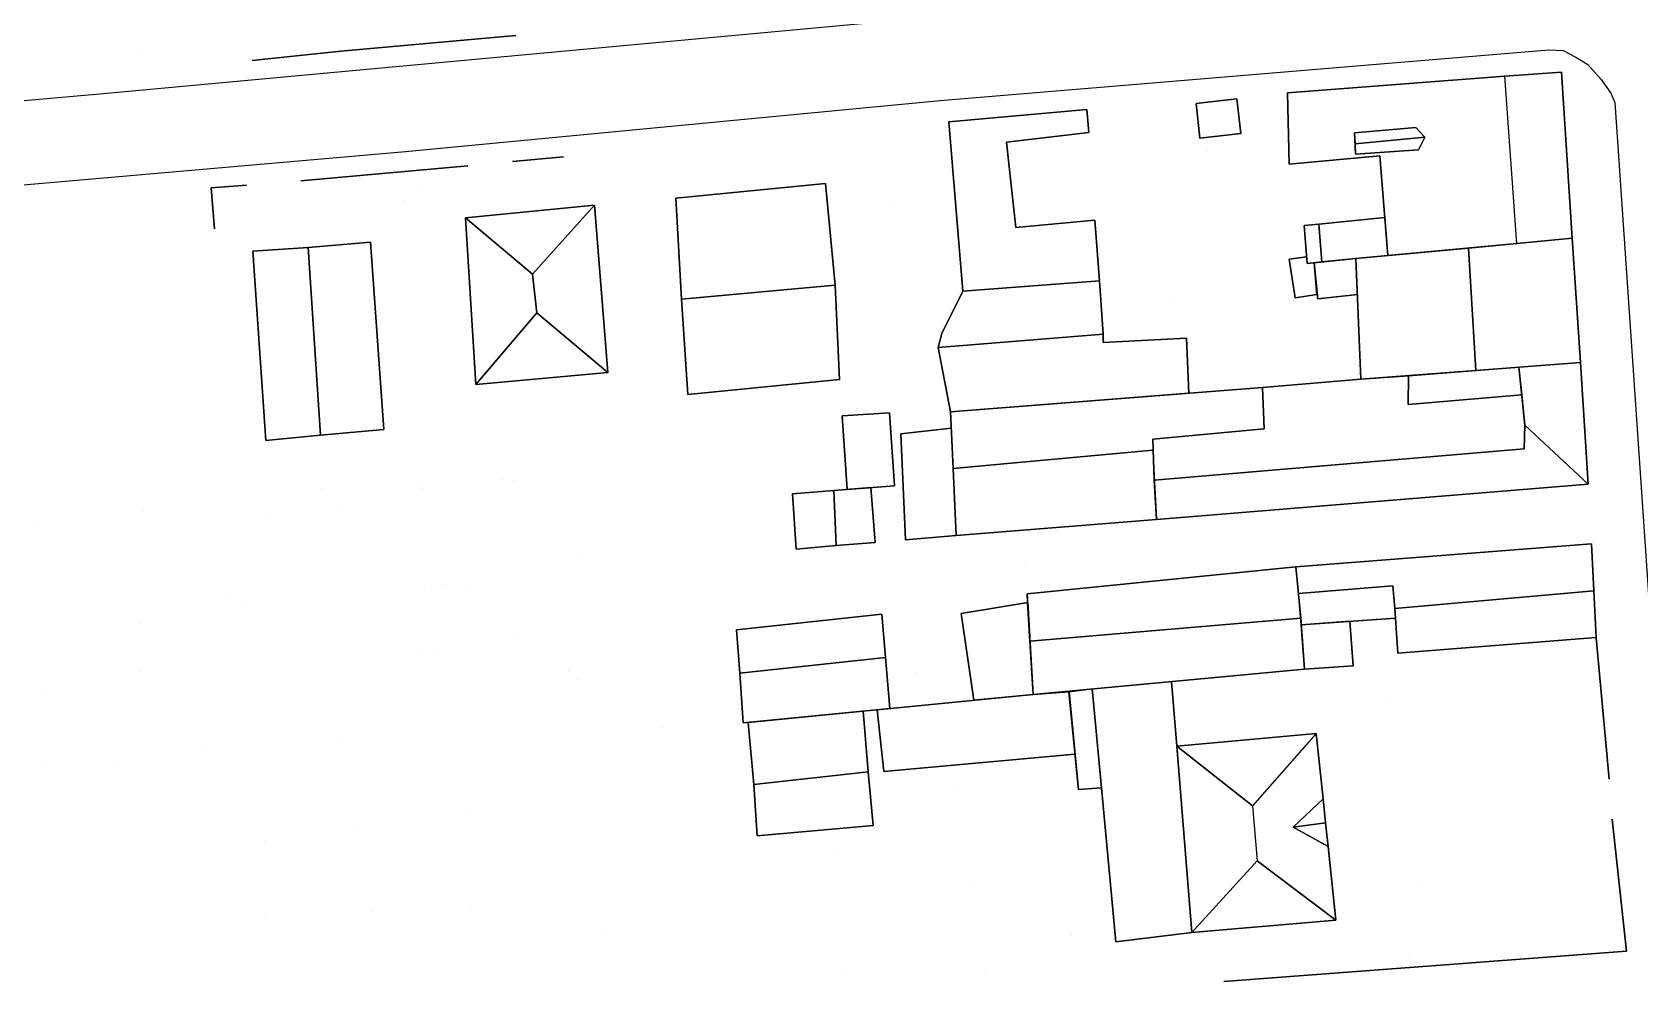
# Model space of a CAD drawing. Extents: x 526713 to 527247, y 149850 to 150411.
# Drawn here: x 526995.1 to 527116.6, y 149982.2 to 150053.9 of the extents above; entities that cross this region are included whole.
import ezdxf

# ---------------------------------------------------------------- set-up
doc = ezdxf.new("R2010")
doc.units = 0
doc.header["$LTSCALE"] = 10
doc.linetypes.add('CONTINU', pattern=[0])
for name, color, linetype in [('ARBRE', 3, 'CONTINU'), ('FACADE', 7, 'CONTINU'), ('MUR', 134, 'CONTINU'), ('TOIT', 1, 'CONTINU'), ('TROTTOIR', 5, 'CONTINU')]:
    doc.layers.add(name, color=color, linetype=linetype)

msp = doc.modelspace()

# ---------------------------------------------------------------- linework, layer by layer
at = {"layer": 'ARBRE'}
for p, q in [((527003.432, 150052.317, 139.228), (527003.432, 150052.317, 134.000164)), ((527083.89, 150044.945, 142.27), (527083.89, 150044.945, 134.36784)), ((527024.502, 150042.081, 142.279), (527024.502, 150042.081, 134.156591)), ((527023.141, 150041.158, 142.078), (527023.141, 150041.158, 134.152997)), ((527060.261, 150041.072, 138.08), (527060.261, 150041.072, 134.287765)), ((527081.017, 150033.874, 137.51), (527081.017, 150033.874, 134.37352)), ((527024.501, 150019.965, 140.242), (527024.501, 150019.965, 134.188751)), ((527030.647, 150020.104, 140.586), (527030.647, 150020.104, 134.210842)), ((527031.471, 150020.051, 140.93), (527031.471, 150020.051, 134.213908)), ((527017.01, 150019.393, 140.167), (527017.01, 150019.393, 134.162411)), ((527024.582, 150019.403, 140.904), (527024.582, 150019.403, 134.189862)), ((527003.56, 150017.745, 142.405), (527003.56, 150017.745, 134.116022)), ((527018.386, 150018.111, 139.689), (527018.386, 150018.111, 134.169267)), ((526995.48, 150016.572, 142.128), (526995.48, 150016.572, 134.08842)), ((527012.957, 150017.334, 139.681), (527012.957, 150017.334, 134.150705)), ((527036.488, 150014.237, 141.013), (527036.488, 150014.237, 134.240561)), ((527070.059, 150013.708, 141.734), (527070.059, 150013.708, 134.363101)), ((527025.272, 150011.983, 139.555), (527025.272, 150011.983, 134.203156)), ((527026.149, 150012.136, 140.393), (527026.149, 150012.136, 134.206115)), ((527027.972, 150011.892, 140.569), (527027.972, 150011.892, 134.213082)), ((527009.902, 150011.227, 143.553), (527009.902, 150011.227, 134.148505)), ((527011.331, 150010.544, 140.142), (527011.331, 150010.544, 134.154682)), ((527068.549, 150010.861, 141.742), (527068.549, 150010.861, 134.361764)), ((527003.276, 150009.24, 143.636), (527003.276, 150009.24, 134.127361)), ((527031.593, 150008.121, 140.293), (527031.593, 150008.121, 134.231701)), ((527024.629, 150007.101, 139.773), (527024.629, 150007.101, 134.207924)), ((527025.735, 150007.204, 139.714), (527025.735, 150007.204, 134.211786)), ((527003.232, 150005.607, 143.628), (527003.232, 150005.607, 134.132485)), ((527035.671, 150005.594, 140.678), (527035.671, 150005.594, 134.250168)), ((527061.842, 150005.529, 139.622), (527061.842, 150005.529, 134.345191)), ((527036.296, 150004.969, 141.265), (527036.296, 150004.969, 134.253344)), ((526995.963, 150003.846, 143.955), (526995.963, 150003.846, 134.108679)), ((527097.505, 150003.535, 144.223), (527097.505, 150003.535, 134.477449)), ((527042.732, 150001.331, 139.052), (527042.732, 150001.331, 134.28198)), ((527008.229, 149999.725, 141.776), (527008.229, 149999.725, 134.159164)), ((527018.464, 150000.407, 142.463), (527018.464, 150000.407, 134.195297)), ((526995.811, 149998.807, 143.955), (526995.811, 149998.807, 134.115456)), ((527001.281, 149998.582, 143.905), (527001.281, 149998.582, 134.135625)), ((527064.684, 149996.87, 142.572), (527064.684, 149996.87, 134.368093)), ((527027.913, 149994.92, 143.745), (527027.913, 149994.92, 134.237551)), ((527019.634, 149993.954, 143.745), (527019.634, 149993.954, 134.208926)), ((527012.683, 149992.793, 141.801), (527012.683, 149992.793, 134.185402)), ((527055.724, 149991.793, 140.997), (527055.724, 149991.793, 134.342976)), ((527066.12, 149989.54, 142.379), (527066.12, 149989.54, 134.383962)), ((527099.851, 149989.631, 143.033), (527099.851, 149989.631, 134.50618)), ((527012.646, 149987.114, 140.393), (527012.646, 149987.114, 134.193526)), ((527020.788, 149987.487, 141.541), (527020.788, 149987.487, 134.222517)), ((527028.334, 149987.724, 145.212), (527028.334, 149987.724, 134.249544)), ((527038.165, 149985.916, 139.48), (527038.165, 149985.916, 134.287832)), ((527073.609, 149985.631, 142.539), (527073.609, 149985.631, 134.416811)), ((527099.197, 149984.187, 141.944), (527099.197, 149984.187, 134.511725)), ((527056.262, 149983.1, 140.435), (527056.262, 149983.1, 134.35757)), ((527067.161, 149982.989, 141.902), (527067.161, 149982.989, 134.397265))]:
    msp.add_line(p, q, dxfattribs=at)
at = {"layer": 'FACADE'}
for points, invisible_edges in [([(527106.362, 150050.565, 142.757), (527089.958, 150049.298, 137.778), (527089.958, 150049.298, 134.385917), (527106.362, 150050.565, 134.443814)], 8), ([(527106.362, 150050.565, 142.757), (527110.652, 150050.881, 141.608), (527110.652, 150050.881, 134.458926), (527106.362, 150050.565, 134.443814)], 8), ([(527095.055437, 150045.464501, 140.971), (527095.016, 150046.277, 140.586), (527095.016, 150046.277, 139.290386), (527095.055437, 150045.464501, 139.287412)], 8), ([(527095.055437, 150045.464501, 140.971), (527095.094, 150044.67, 140.586), (527095.094, 150044.67, 139.284504), (527095.055437, 150045.464501, 139.287412)], 8), ([(527055.779, 150034.783, 142.765), (527055.048, 150042.469, 140.511), (527055.048, 150042.469, 134.266824), (527055.779, 150034.783, 134.280654)], 8), ([(527044.163, 150033.731, 142.765), (527043.745, 150041.351, 140.511), (527043.745, 150041.351, 134.227452), (527044.163, 150033.731, 134.24005)], 8), ([(527015.967, 150037.617, 141.441), (527011.795, 150037.343, 140.041), (527011.795, 150037.343, 134.11739), (527015.967, 150037.617, 134.132124)], 8), ([(527015.967, 150037.617, 141.441), (527020.674, 150038.017, 139.74), (527020.674, 150038.017, 134.148616), (527015.967, 150037.617, 134.132124)], 8), ([(527103.611, 150037.568, 143.611), (527095.122, 150036.789, 141.349), (527095.122, 150036.789, 134.420443), (527103.611, 150037.568, 134.450102)], 8), ([(527055.779, 150034.783, 142.765), (527056.114, 150027.642, 140.603), (527056.114, 150027.642, 134.292254), (527055.779, 150034.783, 134.280654)], 8), ([(527076.031, 150031.084, 138.449), (527075.735, 150035.099, 137.485), (527075.735, 150035.099, 134.35258), (527076.031, 150031.084, 134.359492)], 8), ([(527044.163, 150033.731, 142.765), (527044.642, 150026.528, 140.603), (527044.642, 150026.528, 134.252263), (527044.163, 150033.731, 134.24005)], 8), ([(527076.031, 150031.084, 138.449), (527076.022, 150030.448, 138.147), (527076.022, 150030.448, 134.360385), (527076.031, 150031.084, 134.359492)], 8), ([(527104.184, 150028.332, 143.603), (527112.071, 150028.93, 141.608), (527112.071, 150028.93, 134.493351), (527104.184, 150028.332, 134.465613)], 8), ([(527104.184, 150028.332, 143.603), (527095.482, 150027.669, 141.357), (527095.482, 150027.669, 134.435013), (527104.184, 150028.332, 134.465613)], 8), ([(527064.696, 150020.932, 140.293), (527064.491, 150025.209, 138.751), (527064.491, 150025.209, 134.326178), (527064.696, 150020.932, 134.333142)], 8), ([(527016.897, 150023.447, 141.441), (527021.693, 150023.883, 139.74), (527021.693, 150023.883, 134.172868), (527016.897, 150023.447, 134.156106)], 8), ([(527016.897, 150023.447, 141.441), (527012.769, 150023.048, 140.041), (527012.769, 150023.048, 134.141713), (527016.897, 150023.447, 134.156106)], 8), ([(527079.889, 150020.062, 142.212), (527079.764, 150023.15, 141.114), (527079.764, 150023.15, 134.384572), (527079.889, 150020.062, 134.389516)], 8), ([(527064.696, 150020.932, 140.293), (527064.925, 150015.878, 138.851), (527064.925, 150015.878, 134.341323), (527064.696, 150020.932, 134.333142)], 8), ([(527079.889, 150020.062, 142.212), (527080.041, 150017.084, 141.114), (527080.041, 150017.084, 134.394398), (527079.889, 150020.062, 134.389516)], 8), ([(527055.673, 150019.273, 138.499), (527052.545549, 150019.028572, 137.493), (527052.545549, 150019.028572, 134.291838), (527055.673, 150019.273, 134.302826)], 8), ([(527055.673, 150019.273, 138.499), (527058.474562, 150019.491802, 137.619), (527058.474562, 150019.491802, 134.31267), (527055.673, 150019.273, 134.302826)], 8), ([(527055.855, 150015.107, 138.499), (527052.84, 150014.848, 137.493), (527052.84, 150014.848, 134.298986), (527055.855, 150015.107, 134.309545)], 8), ([(527055.855, 150015.107, 138.499), (527058.789, 150015.335, 137.619), (527058.789, 150015.335, 134.319856), (527055.855, 150015.107, 134.309545)], 8), ([(527113.101, 150011.679, 139.957), (527112.915, 150015.253, 138.809), (527112.915, 150015.253, 134.516303), (527113.101, 150011.679, 134.522176)], 8), ([(527090.956, 150009.63, 141.944), (527090.58, 150013.494, 139.765), (527090.58, 150013.494, 134.437847), (527090.956, 150009.63, 134.44483)], 8), ([(527070.49498, 150007.894123, 141.944), (527070.288, 150011.464, 139.765), (527070.288, 150011.464, 134.367195), (527070.49498, 150007.894123, 134.373138)], 8), ([(527098.048, 150010.36, 139.957), (527097.903, 150012.08, 139.79), (527097.903, 150012.08, 134.466466), (527098.048, 150010.36, 134.469493)], 8), ([(527113.101, 150011.679, 139.957), (527113.267, 150008.156, 138.868), (527113.267, 150008.156, 134.527901), (527113.101, 150011.679, 134.522176)], 8), ([(527098.048, 150010.36, 139.957), (527098.283, 150006.991, 138.868), (527098.283, 150006.991, 134.475245), (527098.048, 150010.36, 134.469493)], 8), ([(527059.585, 150006.662, 138.692), (527059.314, 150009.94, 137.778), (527059.314, 150009.94, 134.329606), (527059.585, 150006.662, 134.335356)], 8), ([(527090.956, 150009.63, 141.944), (527091.239, 150005.78, 140.427), (527091.239, 150005.78, 134.451456), (527090.956, 150009.63, 134.44483)], 8), ([(527048.578, 150005.479, 138.684), (527048.333, 150008.747, 137.795), (527048.333, 150008.747, 134.29151), (527048.578, 150005.479, 134.297152)], 8), ([(527070.49498, 150007.894123, 141.944), (527070.734, 150003.856, 140.427), (527070.734, 150003.856, 134.379877), (527070.49498, 150007.894123, 134.373138)], 8), ([(527059.585, 150006.662, 138.692), (527059.899726, 150002.795816, 137.753), (527059.899726, 150002.795816, 134.342121), (527059.585, 150006.662, 134.335356)], 8), ([(527048.578, 150005.479, 138.684), (527048.83677, 150001.713254, 137.753), (527048.83677, 150001.713254, 134.303567), (527048.578, 150005.479, 134.297152)], 8), ([(527049.625, 149997.058, 138.91), (527049.197062, 150001.74851, 138.298), (527049.197062, 150001.74851, 134.304737), (527049.625, 149997.058, 134.313197)], 8), ([(527058.268, 149998.008, 138.91), (527057.884604, 150002.598627, 138.298), (527057.884604, 150002.598627, 134.335082), (527058.268, 149998.008, 134.343165)], 8), ([(527092.644, 149995.973, 143.075), (527092.121, 150000.921, 143.075), (527092.121, 150000.921, 134.461722), (527092.644, 149995.973, 134.470815)], 8), ([(527049.625, 149997.058, 138.91), (527049.89, 149993.186, 138.482), (527049.89, 149993.186, 134.319789), (527049.625, 149997.058, 134.313197)], 8), ([(527058.268, 149998.008, 138.91), (527058.643, 149993.954, 138.482), (527058.643, 149993.954, 134.350421), (527058.268, 149998.008, 134.343165)], 8), ([(527092.832, 149994.154, 143.863), (527092.644, 149995.973, 143.075), (527092.644, 149995.973, 134.470815), (527092.832, 149994.154, 134.474142)], 10), ([(527092.832, 149994.154, 143.863), (527093.024, 149992.385, 143.075), (527093.024, 149992.385, 134.477411), (527092.832, 149994.154, 134.474142)], 10), ([(527093.024, 149992.385, 143.075), (527093.594, 149986.825, 143.075), (527093.594, 149986.825, 134.487565), (527093.024, 149992.385, 134.477411)], 8)]:
    msp.add_3dface(points, dxfattribs=dict(at, invisible_edges=invisible_edges))
for points in [[(527111.464, 150038.319, 141.608), (527110.652, 150050.881, 141.608), (527110.652, 150050.881, 134.458926), (527111.464, 150038.319, 134.477495)], [(527090.077, 150043.911, 137.778), (527089.958, 150049.298, 137.778), (527089.958, 150049.298, 134.385917), (527090.077, 150043.911, 134.391786)], [(527074.783, 150048.059, 137.485), (527064.37, 150047.118, 137.485), (527064.37, 150047.118, 134.295218), (527074.783, 150048.059, 134.33223)], [(527074.931, 150046.303, 137.485), (527074.783, 150048.059, 137.485), (527074.783, 150048.059, 134.33223), (527074.931, 150046.303, 134.333369)], [(527083.038, 150048.507, 137.535), (527086.118, 150048.858, 137.535), (527086.118, 150048.858, 134.372091), (527083.038, 150048.507, 134.361005)], [(527083.337, 150045.884, 136.94), (527083.038, 150048.507, 137.535), (527083.038, 150048.507, 134.361005), (527083.337, 150045.884, 134.364469)], [(527086.118, 150048.858, 137.535), (527086.417, 150046.235, 136.94), (527086.417, 150046.235, 134.37513), (527086.118, 150048.858, 134.372091)], [(527064.37, 150047.118, 137.485), (527065.426, 150034.328, 137.485), (527065.426, 150034.328, 134.316308), (527064.37, 150047.118, 134.295218)], [(527095.016, 150046.277, 140.586), (527099.637, 150046.702, 140.586), (527099.637, 150046.702, 140.586), (527095.016, 150046.277, 139.290386)], [(527068.72, 150045.57, 137.485), (527074.931, 150046.303, 137.485), (527074.931, 150046.303, 134.333369), (527068.72, 150045.57, 134.311906)], [(527069.421, 150039.124, 137.485), (527068.72, 150045.57, 137.485), (527068.72, 150045.57, 134.311906), (527069.421, 150039.124, 134.323824)], [(527086.417, 150046.235, 136.94), (527083.337, 150045.884, 136.94), (527083.337, 150045.884, 134.364469), (527086.417, 150046.235, 134.37513)], [(527090.077, 150043.911, 137.778), (527096.93, 150044.551, 139.58), (527096.93, 150044.551, 134.415713), (527090.077, 150043.911, 134.391786)], [(527095.094, 150044.67, 140.586), (527099.836, 150045.011, 140.586), (527099.836, 150045.011, 140.586), (527095.094, 150044.67, 139.284504)], [(527097.538, 150037.019, 139.58), (527096.93, 150044.551, 139.58), (527096.93, 150044.551, 134.415713), (527097.538, 150037.019, 134.428872)], [(527055.048, 150042.469, 140.511), (527043.745, 150041.351, 140.511), (527043.745, 150041.351, 134.227452), (527055.048, 150042.469, 134.266824)], [(527027.856, 150039.875, 140.712), (527037.603, 150040.812, 140.712), (527037.603, 150040.812, 134.205957), (527027.856, 150039.875, 134.171965)], [(527037.603, 150040.812, 140.712), (527038.596, 150028.172, 140.712), (527038.596, 150028.172, 134.227942), (527037.603, 150040.812, 134.205957)], [(527028.635, 150027.275, 140.712), (527027.856, 150039.875, 140.712), (527027.856, 150039.875, 134.171965), (527028.635, 150027.275, 134.193115)], [(527069.421, 150039.124, 137.485), (527075.398, 150039.679, 137.485), (527075.398, 150039.679, 134.344696), (527069.421, 150039.124, 134.323824)], [(527075.735, 150035.099, 137.485), (527075.398, 150039.679, 137.485), (527075.398, 150039.679, 134.344696), (527075.735, 150035.099, 134.35258)], [(527092.32, 150039.399, 139.564), (527091.211, 150039.291, 139.564), (527091.211, 150039.291, 134.402618), (527092.32, 150039.399, 134.406484)], [(527097.298, 150039.902, 138.13), (527092.32, 150039.399, 138.13), (527092.32, 150039.399, 134.406484), (527097.298, 150039.902, 134.423809)], [(527092.544, 150036.531, 139.564), (527092.32, 150039.399, 139.564), (527092.32, 150039.399, 134.406484), (527092.544, 150036.531, 134.411467)], [(527092.32, 150039.399, 138.13), (527092.544, 150036.531, 138.13), (527092.544, 150036.531, 134.411467), (527092.32, 150039.399, 134.406484)], [(527091.211, 150039.291, 139.564), (527091.446185, 150036.421133, 139.564), (527091.446185, 150036.421133, 134.407645), (527091.211, 150039.291, 134.402618)], [(527103.611, 150037.568, 143.611), (527111.464, 150038.319, 141.608), (527111.464, 150038.319, 134.477495), (527103.611, 150037.568, 134.450102)], [(527112.071, 150028.93, 141.608), (527111.464, 150038.319, 141.608), (527111.464, 150038.319, 134.477495), (527112.071, 150028.93, 134.493351)], [(527011.795, 150037.343, 140.041), (527012.769, 150023.048, 140.041), (527012.769, 150023.048, 134.141713), (527011.795, 150037.343, 134.11739)], [(527021.693, 150023.883, 139.74), (527020.674, 150038.017, 139.74), (527020.674, 150038.017, 134.148616), (527021.693, 150023.883, 134.172868)], [(527090.072, 150036.75, 137.452), (527091.407, 150036.914, 137.896), (527091.407, 150036.914, 134.406786), (527090.072, 150036.75, 134.402182)], [(527090.526, 150033.829, 137.452), (527090.072, 150036.75, 137.452), (527090.072, 150036.75, 134.402182), (527090.526, 150033.829, 134.408077)], [(527091.446185, 150036.421133, 139.564), (527092.544, 150036.531, 139.564), (527092.544, 150036.531, 134.411467), (527091.446185, 150036.421133, 134.407645)], [(527091.957072, 150036.472262, 138.323), (527095.122, 150036.789, 138.323), (527095.122, 150036.789, 134.420443), (527091.957072, 150036.472262, 134.409424)], [(527092.229, 150033.758, 137.946), (527091.957072, 150036.472262, 138.323), (527091.957072, 150036.472262, 134.409424), (527092.229, 150033.758, 134.414358)], [(527092.544, 150036.531, 138.13), (527095.122, 150036.789, 138.13), (527095.122, 150036.789, 134.420443), (527092.544, 150036.531, 134.411467)], [(527095.482, 150027.669, 141.357), (527095.122, 150036.789, 141.349), (527095.122, 150036.789, 134.420443), (527095.482, 150027.669, 134.435013)], [(527065.426, 150034.328, 137.485), (527063.837, 150031.129, 138.072), (527063.837, 150031.129, 134.315196), (527065.426, 150034.328, 134.316308)], [(527092.158, 150034.081, 137.72), (527090.526, 150033.829, 137.452), (527090.526, 150033.829, 134.408077), (527092.158, 150034.081, 134.41363)], [(527095.232, 150034.081, 137.946), (527092.229, 150033.758, 137.946), (527092.229, 150033.758, 134.414358), (527095.232, 150034.081, 134.424781)], [(527063.837, 150031.129, 138.072), (527063.559, 150030.061, 138.449), (527063.559, 150030.061, 134.315741), (527063.837, 150031.129, 134.315196)], [(527063.559, 150030.061, 138.449), (527064.491, 150025.209, 137.343), (527064.491, 150025.209, 134.326178), (527063.559, 150030.061, 134.315741)], [(527076.022, 150030.448, 138.147), (527082.324, 150030.774, 138.147), (527082.324, 150030.774, 134.38277), (527076.022, 150030.448, 134.360385)], [(527082.324, 150030.774, 138.147), (527082.487329, 150026.623815, 137.343), (527082.487329, 150026.623815, 134.389398), (527082.324, 150030.774, 134.38277)], [(527107.878, 150024.199, 142.622), (527107.434732, 150028.578474, 142.631), (527107.434732, 150028.578474, 134.477045), (527107.878, 150024.199, 134.485022)], [(527112.661, 150019.756, 141.114), (527112.071, 150028.93, 141.114), (527112.071, 150028.93, 134.493351), (527112.661, 150019.756, 134.508833)], [(527038.596, 150028.172, 140.712), (527028.635, 150027.275, 140.712), (527028.635, 150027.275, 134.193115), (527038.596, 150028.172, 134.227942)], [(527044.642, 150026.528, 140.603), (527056.114, 150027.642, 140.603), (527056.114, 150027.642, 134.292254), (527044.642, 150026.528, 134.252263)], [(527088.061, 150027.062, 139.84), (527095.482, 150027.669, 140.133), (527095.482, 150027.669, 134.435013), (527088.061, 150027.062, 134.408978)], [(527099.097, 150027.927, 141.24), (527099.073, 150025.762, 140.745), (527099.073, 150025.762, 134.450811), (527099.097, 150027.927, 134.44775)], [(527088.061, 150027.062, 138.751), (527064.491, 150025.209, 138.751), (527064.491, 150025.209, 134.326178), (527088.061, 150027.062, 134.408978)], [(527088.179, 150023.917, 141.106), (527088.061, 150027.062, 139.84), (527088.061, 150027.062, 134.408978), (527088.179, 150023.917, 134.413979)], [(527099.073, 150025.762, 140.745), (527107.645639, 150026.494721, 140.745), (527107.645639, 150026.494721, 134.480841), (527099.073, 150025.762, 134.450811)], [(527056.316, 150024.898, 136.857), (527059.892, 150025.143, 136.857), (527059.892, 150025.143, 134.309593), (527056.316, 150024.898, 134.296978)], [(527056.698, 150019.353, 136.857), (527056.316, 150024.898, 136.857), (527056.316, 150024.898, 134.296978), (527056.698, 150019.353, 134.306428)], [(527059.892, 150025.143, 136.857), (527060.269, 150019.632, 136.857), (527060.269, 150019.632, 134.318975), (527059.892, 150025.143, 134.309593)], [(527060.75, 150023.542, 137.234), (527064.549, 150023.978, 138.097), (527064.549, 150023.978, 134.328179), (527060.75, 150023.542, 134.315033)], [(527061.103, 150015.543, 137.234), (527060.75, 150023.542, 137.234), (527060.75, 150023.542, 134.315033), (527061.103, 150015.543, 134.327947)], [(527079.764, 150023.15, 141.114), (527088.179, 150023.917, 141.106), (527088.179, 150023.917, 134.413979), (527079.764, 150023.15, 134.384572)], [(527052.545549, 150019.028572, 137.493), (527052.84, 150014.848, 137.493), (527052.84, 150014.848, 134.298986), (527052.545549, 150019.028572, 134.291838)], [(527052.545549, 150019.028572, 137.493), (527052.545549, 150019.028572, 137.493), (527052.545549, 150019.028572, 134.291838)], [(527060.269, 150019.632, 136.857), (527056.698, 150019.353, 136.857), (527056.698, 150019.353, 134.306428), (527060.269, 150019.632, 134.318975)], [(527058.789, 150015.335, 137.619), (527058.474562, 150019.491802, 137.619), (527058.474562, 150019.491802, 134.31267), (527058.789, 150015.335, 134.319856)], [(527080.041, 150017.084, 141.114), (527112.661, 150019.756, 141.114), (527112.661, 150019.756, 134.508833), (527080.041, 150017.084, 134.394398)], [(527064.925, 150015.878, 138.851), (527080.041, 150017.084, 138.851), (527080.041, 150017.084, 134.394398), (527064.925, 150015.878, 134.341323)], [(527064.925, 150015.878, 138.089), (527061.103, 150015.543, 137.234), (527061.103, 150015.543, 134.327947), (527064.925, 150015.878, 134.341323)], [(527112.915, 150015.253, 138.809), (527090.583, 150013.493, 138.809), (527090.583, 150013.493, 134.437859), (527112.915, 150015.253, 134.516303)], [(527070.288, 150011.464, 139.765), (527090.58, 150013.494, 139.765), (527090.58, 150013.494, 134.437847), (527070.288, 150011.464, 134.367195)], [(527065.297, 150009.982, 137.921), (527070.322786, 150010.803252, 139.84), (527070.322786, 150010.803252, 134.368282), (527065.297, 150009.982, 134.351247)], [(527070.734, 150003.856, 139.84), (527070.322786, 150010.803252, 139.84), (527070.322786, 150010.803252, 134.368282), (527070.734, 150003.856, 134.379877)], [(527048.333, 150008.747, 137.795), (527059.314, 150009.94, 137.778), (527059.314, 150009.94, 134.329606), (527048.333, 150008.747, 134.29151)], [(527066.264, 150003.429, 137.929), (527065.297, 150009.982, 137.921), (527065.297, 150009.982, 134.351247), (527066.264, 150003.429, 134.364285)], [(527098.099016, 150009.628629, 139.044), (527090.99267, 150009.131138, 139.044), (527090.99267, 150009.131138, 134.445689), (527098.099016, 150009.628629, 134.470742)], [(527090.99267, 150009.131138, 140.427), (527094.652536, 150009.387354, 140.427), (527094.652536, 150009.387354, 134.458591), (527090.99267, 150009.131138, 134.445689)], [(527094.652536, 150009.387354, 140.427), (527094.903, 150006.017, 140.427), (527094.903, 150006.017, 134.464402), (527094.652536, 150009.387354, 134.458591)], [(527098.283, 150006.991, 138.868), (527113.267, 150008.156, 138.868), (527113.267, 150008.156, 134.527901), (527098.283, 150006.991, 134.475245)], [(527091.239, 150005.78, 140.427), (527070.734, 150003.856, 140.427), (527070.734, 150003.856, 134.379877), (527091.239, 150005.78, 134.451456)], [(527094.903, 150006.017, 140.427), (527091.239, 150005.78, 140.427), (527091.239, 150005.78, 134.451456), (527094.903, 150006.017, 134.464402)], [(527075.897, 149996.817, 138.994), (527075.201, 150004.286, 138.994), (527075.201, 150004.286, 134.395455), (527075.897, 149996.817, 134.408842)], [(527081.579, 149999.962, 139.446), (527081.175, 150004.837, 139.446), (527081.175, 150004.837, 134.416323), (527081.579, 149999.962, 134.424878)], [(527058.941, 150002.702, 140.117), (527070.734, 150003.856, 140.117), (527070.734, 150003.856, 134.379877), (527058.941, 150002.702, 134.33878)], [(527074.165, 149996.688, 138.994), (527073.433, 150004.054, 138.994), (527073.433, 150004.054, 134.389379), (527074.165, 149996.688, 134.402747)], [(527048.83677, 150001.713254, 137.753), (527059.899726, 150002.795816, 137.753), (527059.899726, 150002.795816, 134.342121), (527048.83677, 150001.713254, 134.303479)], [(527049.197062, 150001.74851, 138.298), (527057.884604, 150002.598627, 138.298), (527057.884604, 150002.598627, 134.335082), (527049.197062, 150001.74851, 134.304737)], [(527059.464, 149998.037, 138.457), (527058.941, 150002.702, 140.117), (527058.941, 150002.702, 134.33878), (527059.464, 149998.037, 134.347461)], [(527081.579, 149999.962, 143.075), (527092.121, 150000.921, 143.075), (527092.121, 150000.921, 134.461722), (527081.579, 149999.962, 134.424878)], [(527059.464, 149998.037, 138.457), (527073.895, 149999.363, 138.457), (527073.895, 149999.363, 134.397877), (527059.464, 149998.037, 134.347461)], [(527081.579, 149999.962, 143.075), (527082.714, 149985.871, 143.067), (527082.714, 149985.871, 134.449488), (527081.579, 149999.962, 134.424878)], [(527075.897, 149996.817, 138.994), (527074.165, 149996.688, 138.994), (527074.165, 149996.688, 134.402747), (527075.897, 149996.817, 134.408842)], [(527076.988, 149985.185, 138.994), (527075.897, 149996.817, 138.994), (527075.897, 149996.817, 134.408842), (527076.988, 149985.185, 134.429716)], [(527049.89, 149993.186, 138.482), (527058.643, 149993.954, 138.482), (527058.643, 149993.954, 134.350421), (527049.89, 149993.186, 134.319789)], [(527082.714, 149985.871, 143.067), (527093.594, 149986.825, 143.075), (527093.594, 149986.825, 134.487565), (527082.714, 149985.871, 134.449488)], [(527082.714, 149985.871, 139.446), (527076.988, 149985.185, 138.994), (527076.988, 149985.185, 134.429716), (527082.714, 149985.871, 134.449488)]]:
    msp.add_3dface(points, dxfattribs=at)
at = {"layer": 'MUR'}
for points in [[(527031.661, 150053.64, 134.745), (527018.432, 150052.453, 134.745), (527018.432, 150052.453, 134.049023), (527031.661, 150053.64, 134.094784)], [(527018.432, 150052.453, 135.021), (527011.75, 150051.755, 135.021), (527011.75, 150051.755, 134.025664), (527018.432, 150052.453, 134.049023)], [(527031.402, 150044.109, 134.728), (527035.245, 150044.486, 134.728), (527035.245, 150044.486, 134.192061), (527031.402, 150044.109, 134.178669)], [(527015.423, 150042.65, 134.862), (527028.027, 150043.783, 134.87), (527028.027, 150043.783, 134.166902), (527015.423, 150042.65, 134.122832)], [(527008.642, 150042.12, 135.34), (527011.317, 150042.337, 135.34), (527011.317, 150042.337, 134.108393), (527008.642, 150042.12, 134.099006)], [(527008.899, 150039.036, 135.34), (527008.642, 150042.12, 135.34), (527008.642, 150042.12, 134.099006), (527008.899, 150039.036, 134.104423)], [(527114.244, 149997.476, 135.155), (527113.263, 150008.13, 135.155), (527113.263, 150008.13, 134.527925), (527114.244, 149997.476, 134.546978)], [(527074.165, 149996.688, 140.108), (527073.451195, 150004.051563, 140.108), (527073.451195, 150004.051563, 138.994), (527074.165, 149996.688, 138.994)], [(527075.897, 149996.817, 140.108), (527074.165, 149996.688, 140.108), (527074.165, 149996.688, 138.994), (527075.897, 149996.817, 138.994)], [(527115.553, 149984.47, 135.155), (527114.464, 149994.44, 135.155), (527114.464, 149994.44, 134.552191), (527115.553, 149984.47, 134.570641)], [(527085.129, 149982.178, 135.155), (527115.553, 149984.47, 135.155), (527115.553, 149984.47, 134.570641), (527085.129, 149982.178, 134.463619)]]:
    msp.add_3dface(points, dxfattribs=at)
at = {"layer": 'TOIT'}
for points, invisible_edges in [([(527089.958, 150049.298, 137.778), (527106.362, 150050.565, 142.757), (527099.637, 150046.702, 140.586), (527095.016, 150046.277, 139.290386)], 10), ([(527099.637, 150046.702, 140.586), (527100.313, 150045.953, 140.971), (527106.362, 150050.565, 142.757)], 14), ([(527107.269868, 150037.917906, 142.773), (527106.362, 150050.565, 142.757), (527100.313, 150045.953, 140.971)], 14), ([(527095.094, 150044.67, 139.284504), (527095.016, 150046.277, 139.290386), (527089.958, 150049.298, 137.778), (527090.077, 150043.911, 137.778)], 10), ([(527064.37, 150047.118, 137.485), (527074.783, 150048.059, 137.485), (527074.931, 150046.303, 137.485), (527068.72, 150045.57, 137.485)], 8), ([(527068.72, 150045.57, 137.485), (527069.421, 150039.124, 137.485), (527065.426, 150034.328, 137.485), (527064.37, 150047.118, 137.485)], 10), ([(527099.836, 150045.011, 140.586), (527100.313, 150045.953, 140.971), (527107.269868, 150037.917906, 142.773), (527096.93, 150044.551, 139.58)], 14), ([(527096.93, 150044.551, 139.58), (527090.077, 150043.911, 137.778), (527095.094, 150044.67, 139.284504), (527099.836, 150045.011, 140.586)], 10), ([(527107.269868, 150037.917906, 142.773), (527097.538, 150037.019, 139.58), (527096.93, 150044.551, 139.58)], 8), ([(527069.421, 150039.124, 137.485), (527075.398, 150039.679, 137.485), (527075.735, 150035.099, 137.485), (527065.426, 150034.328, 137.485)], 8), ([(527092.544, 150036.531, 138.13), (527092.32, 150039.399, 138.13), (527097.298, 150039.902, 138.13)], 8), ([(527097.298, 150039.902, 138.13), (527097.538, 150037.019, 138.13), (527095.122, 150036.789, 138.13), (527092.544, 150036.531, 138.13)], 8), ([(527091.446185, 150036.421133, 137.896), (527091.407, 150036.914, 137.896), (527090.072, 150036.75, 137.452), (527090.526, 150033.829, 137.452)], 8), ([(527090.526, 150033.829, 137.452), (527092.158, 150034.081, 137.72), (527091.957072, 150036.472262, 137.72), (527091.446185, 150036.421133, 137.896)], 8), ([(527065.426, 150034.328, 137.485), (527075.735, 150035.099, 137.485), (527076.031, 150031.084, 138.449)], 8), ([(527076.031, 150031.084, 138.449), (527063.559, 150030.061, 138.449), (527063.837, 150031.129, 138.072), (527065.426, 150034.328, 137.485)], 8), ([(527064.491, 150025.209, 137.343), (527063.559, 150030.061, 138.449), (527076.031, 150031.084, 138.449), (527076.022, 150030.448, 138.147)], 8), ([(527076.022, 150030.448, 138.147), (527082.324, 150030.774, 138.147), (527082.487329, 150026.623815, 137.343), (527064.491, 150025.209, 137.343)], 8), ([(527088.179, 150023.917, 141.106), (527088.061, 150027.062, 139.84), (527095.482, 150027.669, 140.133), (527099.097, 150027.927, 140.133)], 8), ([(527099.079, 150027.915, 140.133), (527099.073, 150025.762, 140.745), (527107.825, 150022.41, 142.212), (527088.179, 150023.917, 141.106)], 14), ([(527064.491, 150025.209, 138.751), (527088.061, 150027.062, 138.751), (527088.179, 150023.917, 139.971712), (527079.764, 150023.15, 139.969094)], 8), ([(527099.073, 150025.762, 140.745), (527107.645639, 150026.494721, 140.745), (527107.878, 150024.199, 141.573516), (527107.825, 150022.41, 142.212)], 8), ([(527079.764, 150023.15, 139.969094), (527079.77, 150022.318, 140.293), (527064.696, 150020.932, 140.293), (527064.491, 150025.209, 138.751)], 8), ([(527107.825, 150022.41, 142.212), (527079.889, 150020.062, 142.212), (527079.764, 150023.15, 141.114), (527088.179, 150023.917, 141.106)], 8), ([(527107.825, 150022.41, 142.212), (527107.878, 150024.199, 142.622), (527112.661, 150019.756, 141.114), (527080.041, 150017.084, 141.114)], 8), ([(527080.041, 150017.084, 141.114), (527079.889, 150020.062, 142.212), (527107.825, 150022.41, 142.212)], 8), ([(527097.903, 150012.08, 139.79), (527090.781, 150011.48, 139.79), (527090.58, 150013.494, 138.809), (527112.915, 150015.253, 138.809)], 8), ([(527112.915, 150015.253, 138.809), (527113.101, 150011.679, 139.957), (527098.048, 150010.36, 139.957), (527097.903, 150012.08, 139.79)], 8), ([(527070.318, 150010.803, 140.169), (527070.288, 150011.464, 139.765), (527090.58, 150013.494, 139.765)], 8), ([(527090.58, 150013.494, 139.765), (527090.956, 150009.63, 141.944), (527070.49498, 150007.894123, 141.944), (527070.318, 150010.803, 140.169)], 8), ([(527075.897, 149996.817, 138.994), (527075.201, 150004.286, 138.994), (527081.175, 150004.837, 139.446), (527081.579, 149999.962, 139.446)], 8), ([(527059.464, 149998.037, 138.457), (527058.941, 150002.702, 140.117), (527070.734, 150003.856, 140.117), (527073.433, 150004.054, 140.108)], 8), ([(527073.433, 150004.054, 140.108), (527073.895, 149999.363, 138.457), (527059.464, 149998.037, 138.457)], 8), ([(527090.371, 149993.837, 143.863), (527092.644, 149995.973, 143.075), (527092.121, 150000.921, 143.075), (527087.294, 149995.461, 144.692)], 8), ([(527081.579, 149999.962, 139.446), (527082.714, 149985.871, 139.446), (527076.988, 149985.185, 138.994), (527075.897, 149996.817, 138.994)], 8), ([(527087.294, 149995.461, 144.692), (527087.653, 149991.29, 144.692), (527090.371, 149993.837, 143.863)], 14), ([(527090.371, 149993.837, 143.863), (527093.024, 149992.385, 143.075), (527093.594, 149986.825, 143.075), (527087.653, 149991.29, 144.692)], 8)]:
    msp.add_3dface(points, dxfattribs=dict(at, invisible_edges=invisible_edges))
for points in [[(527111.464, 150038.319, 141.608), (527107.269868, 150037.917906, 142.773), (527106.362, 150050.565, 142.757), (527110.652, 150050.881, 141.608)], [(527086.118, 150048.858, 137.535), (527086.417, 150046.235, 136.94), (527083.337, 150045.884, 136.94), (527083.038, 150048.507, 137.535)], [(527095.055437, 150045.464501, 140.971), (527095.016, 150046.277, 140.586), (527099.637, 150046.702, 140.586), (527100.313, 150045.953, 140.971)], [(527100.313, 150045.953, 140.971), (527099.836, 150045.011, 140.586), (527095.094, 150044.67, 140.586), (527095.055437, 150045.464501, 140.971)], [(527044.163, 150033.731, 142.765), (527043.745, 150041.351, 140.511), (527055.048, 150042.469, 140.511), (527055.779, 150034.783, 142.765)], [(527027.856, 150039.875, 140.712), (527037.603, 150040.812, 140.712), (527032.917, 150035.607, 142.371), (527027.856, 150039.875, 140.712)], [(527032.917, 150035.607, 142.371), (527037.603, 150040.812, 140.712), (527038.596, 150028.172, 140.712), (527033.247, 150032.685, 142.371)], [(527032.917, 150035.607, 142.371), (527033.247, 150032.685, 142.371), (527028.635, 150027.275, 140.712), (527027.856, 150039.875, 140.712)], [(527092.544, 150036.531, 139.564), (527091.446185, 150036.421133, 139.564), (527091.211, 150039.291, 139.564), (527092.32, 150039.399, 139.564)], [(527112.071, 150028.93, 141.608), (527104.184, 150028.332, 143.603), (527103.611, 150037.568, 143.611), (527111.464, 150038.319, 141.608)], [(527016.897, 150023.447, 141.441), (527012.769, 150023.048, 140.041), (527011.795, 150037.343, 140.041), (527015.967, 150037.617, 141.441)], [(527016.897, 150023.447, 141.441), (527015.967, 150037.617, 141.441), (527020.674, 150038.017, 139.74), (527021.693, 150023.883, 139.74)], [(527103.611, 150037.568, 143.611), (527104.184, 150028.332, 143.603), (527095.482, 150027.669, 141.357), (527095.122, 150036.789, 141.349)], [(527095.122, 150036.789, 138.323), (527091.957072, 150036.472262, 138.323), (527092.229, 150033.758, 137.946), (527095.232, 150034.081, 137.946)], [(527044.163, 150033.731, 142.765), (527055.779, 150034.783, 142.765), (527056.114, 150027.642, 140.603), (527044.642, 150026.528, 140.603)], [(527033.247, 150032.685, 142.371), (527038.596, 150028.172, 140.712), (527028.635, 150027.275, 140.712), (527033.247, 150032.685, 142.371)], [(527107.434732, 150028.578474, 141.24), (527107.645639, 150026.494721, 140.745), (527099.073, 150025.762, 140.745), (527099.097, 150027.927, 141.24)], [(527112.071, 150028.93, 141.114), (527112.661, 150019.756, 141.114), (527107.878, 150024.199, 142.622), (527107.434732, 150028.578474, 142.631)], [(527060.269, 150019.632, 136.857), (527059.892, 150025.143, 136.857), (527056.316, 150024.898, 136.857), (527056.698, 150019.353, 136.857)], [(527064.925, 150015.878, 138.089), (527061.103, 150015.543, 137.234), (527060.75, 150023.542, 137.234), (527064.549, 150023.978, 138.097)], [(527080.041, 150017.084, 138.851), (527064.925, 150015.878, 138.851), (527064.696, 150020.932, 140.293), (527079.77, 150022.318, 140.293)], [(527055.855, 150015.107, 138.499), (527052.84, 150014.848, 137.493), (527052.545549, 150019.028572, 137.493), (527055.673, 150019.273, 138.499)], [(527055.673, 150019.273, 138.499), (527058.474562, 150019.491802, 137.619), (527058.789, 150015.335, 137.619), (527055.855, 150015.107, 138.499)], [(527098.099016, 150009.628629, 139.044), (527090.99267, 150009.131138, 139.044), (527090.781, 150011.48, 139.79), (527097.903, 150012.08, 139.79)], [(527098.048, 150010.36, 139.957), (527113.101, 150011.679, 139.957), (527113.267, 150008.156, 138.868), (527098.283, 150006.991, 138.868)], [(527066.264, 150003.429, 137.929), (527065.297, 150009.982, 137.921), (527070.322786, 150010.803252, 139.84), (527070.734, 150003.856, 139.84)], [(527048.578, 150005.479, 138.684), (527048.333, 150008.747, 137.795), (527059.314, 150009.94, 137.778), (527059.585, 150006.662, 138.692)], [(527070.49498, 150007.894123, 141.944), (527090.956, 150009.63, 141.944), (527091.239, 150005.78, 140.427), (527070.734, 150003.856, 140.427)], [(527091.239, 150005.78, 140.427), (527090.99267, 150009.131138, 140.427), (527094.652536, 150009.387354, 140.427), (527094.903, 150006.017, 140.427)], [(527059.585, 150006.662, 138.692), (527059.899726, 150002.795816, 137.753), (527048.83677, 150001.713254, 137.753), (527048.578, 150005.479, 138.684)], [(527075.897, 149996.817, 138.994), (527074.151, 149996.662, 138.994), (527073.433, 150004.054, 138.994), (527075.201, 150004.286, 138.994)], [(527049.625, 149997.058, 138.91), (527049.197062, 150001.74851, 138.298), (527057.884604, 150002.598627, 138.298), (527058.268, 149998.008, 138.91)], [(527087.294, 149995.461, 144.692), (527081.579, 149999.962, 143.075), (527092.121, 150000.921, 143.075), (527087.294, 149995.461, 144.692)], [(527087.653, 149991.29, 144.692), (527082.714, 149985.871, 143.067), (527081.579, 149999.962, 143.075), (527087.294, 149995.461, 144.692)], [(527049.89, 149993.186, 138.482), (527049.625, 149997.058, 138.91), (527058.268, 149998.008, 138.91), (527058.643, 149993.954, 138.482)], [(527090.371, 149993.837, 143.863), (527092.644, 149995.973, 143.075), (527092.832, 149994.154, 143.863), (527090.371, 149993.837, 143.863)], [(527090.371, 149993.837, 143.863), (527092.832, 149994.154, 143.863), (527093.024, 149992.385, 143.075), (527090.371, 149993.837, 143.863)], [(527087.653, 149991.29, 144.692), (527093.594, 149986.825, 143.075), (527082.714, 149985.871, 143.067), (527087.653, 149991.29, 144.692)]]:
    msp.add_3dface(points, dxfattribs=at)
at = {"layer": 'TROTTOIR'}
for points in [[(527055.334, 150121.068, 134.25), (527105.984, 150124.616, 134.334), (527106.619, 150124.472, 134.334), (527107.765, 150123.572, 134.334), (527108.419, 150122.584, 134.334), (527108.775, 150121.776, 134.326), (527109.241, 150120.269, 134.259), (527112.805, 150062.993, 134.334), (527112.646, 150061.745, 134.334), (527111.776, 150060.325, 134.351), (527110.767, 150059.355, 134.351), (527109.214, 150058.981, 134.359), (527061.329, 150054.849, 134.208), (527000.221, 150049.208, 133.982), (526935.231, 150043.498, 133.747), (526855.865, 150036.345, 133.345), (526827.596, 150033.745, 133.119), (526826.73, 150034.008, 133.119), (526825.778, 150034.763, 133.127), (526825.117, 150035.785, 133.127), (526824.718, 150036.993, 133.127)], [(526936.657, 150035.884, 133.781), (526937.022, 150036.931, 133.798), (526937.579, 150037.474, 133.848), (526957.5, 150039.102, 133.94), (526993.587, 150042.284, 133.831), (527023.316, 150044.874, 134.124), (527063.712, 150048.739, 134.175), (527109.68, 150052.566, 134.451), (527110.78, 150052.516, 134.46), (527111.74, 150052.013, 134.46), (527112.636, 150051.436, 134.46), (527113.655, 150050.312, 134.468), (527114.363, 150049.284, 134.468), (527114.684, 150048.567, 134.468), (527118.381, 149994.458, 134.368), (527122.123, 149936.669, 134.694), (527124.278, 149891.078, 134.87), (527126.382, 149851.708, 134.803)]]:
    msp.add_polyline3d(points, dxfattribs=at)

doc.saveas('drawing.dxf')
